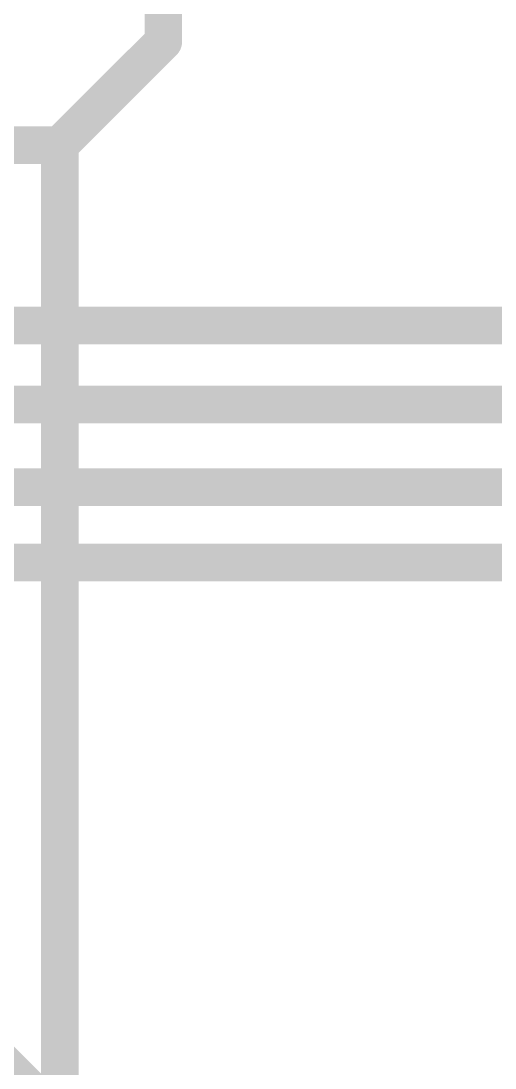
# Model space of a CAD drawing. Header units: millimetres. Extents: x 0 to 13.5, y -0.9 to 3.4.
# Drawn here: x 4.0463 to 4.1723, y 2.4355 to 2.714 of the extents above; entities that cross this region are included whole.
import ezdxf

# ---------------------------------------------------------------- set-up
doc = ezdxf.new("R2010")
doc.units = ezdxf.units.MM
doc.header["$MEASUREMENT"] = 0
doc.layers.add('BottomLayer', color=5, linetype='Continuous')
doc.layers.add('TopLayer', color=1, linetype='Continuous')

msp = doc.modelspace()

# ---------------------------------------------------------------- linework, layer by layer
at = {"layer": 'BottomLayer', "const_width": 0.01}
for points in [[(3.7818, 2.6968), (4.0813, 2.3973)], [(3.969, 2.633), (4.25658, 2.633)], [(3.9634, 2.612), (4.2639, 2.612)], [(3.9551, 2.59), (4.2646, 2.59)], [(3.9348, 2.57), (4.2661, 2.57)]]:
    msp.add_lwpolyline(points, dxfattribs=at)
at = {"layer": 'TopLayer', "const_width": 0.01}
for points in [[(4.0841, 2.7085), (4.0841, 2.79)], [(4.0566, 2.681), (4.0841, 2.7085)], [(3.826, 2.681), (4.0546, 2.681)], [(4.0566, 2.4014), (4.0566, 2.681)]]:
    msp.add_lwpolyline(points, dxfattribs=at)
at = {"layer": 'TopLayer', "const_width": 0.005}
for points in [[(4.0816, 2.7085, 1), (4.0866, 2.7085, 1)], [(4.0816, 2.7085, 1), (4.0866, 2.7085, 1)], [(4.0521, 2.681, 1), (4.0571, 2.681, 1)], [(4.0541, 2.681, 1), (4.0591, 2.681, 1)], [(4.0541, 2.681, 1), (4.0591, 2.681, 1)]]:
    msp.add_lwpolyline(points, format="xyb", close=True, dxfattribs=at)

doc.saveas('drawing.dxf')
